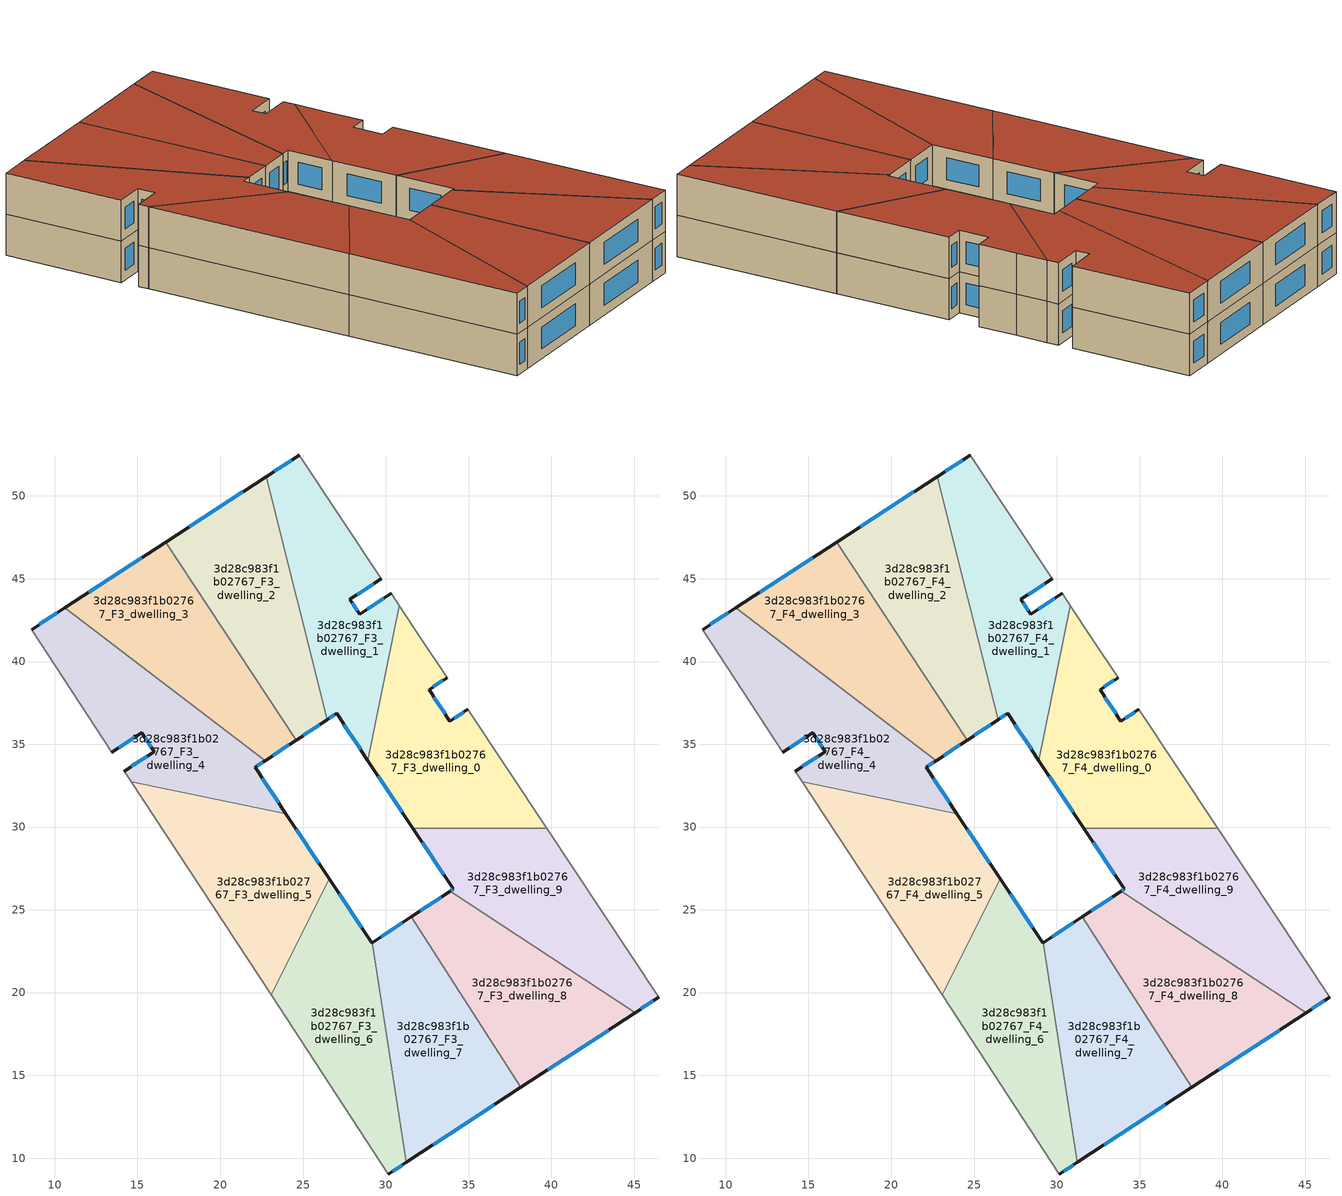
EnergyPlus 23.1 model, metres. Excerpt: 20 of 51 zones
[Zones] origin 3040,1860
3d28c983f1b02767_F3_dwelling_0
 floor to 3d28c983f1b02767_F2_dwelling_0 (EU_floor_Construction): 33.7,39.02 32.61,38.3 33.88,36.39 34.97,37.11 39.73,29.93 31.64,29.93 28.92,34.02 30.82,43.38 32.12,41.42 z9
 wall outside (EU_wall_Construction): 34.97,37.11 33.88,36.39 32.61,38.3 33.7,39.02 / 28.92,34.02 31.64,29.93 z9:12
 wall adiabatic (EU_wall_Construction): 39.73,29.93 34.97,37.11 / 33.7,39.02 32.12,41.42 30.82,43.38 z9:12
 wall to 3d28c983f1b02767_F3_dwelling_9 (EU_wall_Construction): 31.64,29.93 39.73,29.93 z9:12
 wall to 3d28c983f1b02767_F3_dwelling_1 (EU_wall_Construction): 30.82,43.38 28.92,34.02 z9:12
 window (EU_Window_Construction): 32.87,38.47 33.45,38.85 / 33.58,36.84 32.91,37.86 / 34.71,36.94 34.13,36.56 / 29.56,33.06 31,30.89 z9.7:11.3
3d28c983f1b02767_F3_dwelling_1
 floor to 3d28c983f1b02767_F2_dwelling_1 (EU_floor_Construction): 24.78,52.47 29.73,45 27.83,43.75 28.42,42.86 30.33,44.11 30.82,43.38 28.92,34.02 27.03,36.86 26.45,36.48 22.78,51.17 z9
 wall outside (EU_wall_Construction): 30.33,44.11 28.42,42.86 27.83,43.75 29.73,45 / 26.45,36.48 27.03,36.86 28.92,34.02 / 24.78,52.47 22.78,51.17 z9:12
 wall adiabatic (EU_wall_Construction): 30.82,43.38 30.33,44.11 / 29.73,45 24.78,52.47 z9:12
 wall to 3d28c983f1b02767_F3_dwelling_2 (EU_wall_Construction): 22.78,51.17 26.45,36.48 z9:12
 window (EU_Window_Construction): 29.88,43.81 28.87,43.15 / 27.47,36.19 28.47,34.69 / 26.59,36.57 26.89,36.77 / 24.31,52.17 23.25,51.48 / 28.28,44.04 29.29,44.71 / 28.28,43.06 27.97,43.54 z9.7:11.3
3d28c983f1b02767_F3_dwelling_2
 floor to 3d28c983f1b02767_F2_dwelling_2 (EU_floor_Construction): 22.78,51.17 26.45,36.48 24.59,35.25 16.7,47.21 z9
 wall outside (EU_wall_Construction): 24.59,35.25 26.45,36.48 / 22.78,51.17 16.7,47.21 z9:12
 wall to 3d28c983f1b02767_F3_dwelling_3 (EU_wall_Construction): 16.7,47.21 24.59,35.25 z9:12
 window (EU_Window_Construction): 25.03,35.54 26.01,36.19 / 21.35,50.24 18.13,48.14 z9.7:11.3
3d28c983f1b02767_F3_dwelling_3
 floor to 3d28c983f1b02767_F2_dwelling_3 (EU_floor_Construction): 16.7,47.21 24.59,35.25 22.73,34.02 10.62,43.25 z9
 wall outside (EU_wall_Construction): 22.73,34.02 24.59,35.25 / 16.7,47.21 10.62,43.25 z9:12
 wall to 3d28c983f1b02767_F3_dwelling_4 (EU_wall_Construction): 10.62,43.25 22.73,34.02 z9:12
 window (EU_Window_Construction): 23.17,34.31 24.15,34.96 / 15.27,46.28 12.05,44.18 z9.7:11.3
3d28c983f1b02767_F3_dwelling_4
 floor to 3d28c983f1b02767_F2_dwelling_4 (EU_floor_Construction): 22.73,34.02 22.1,33.6 23.97,30.8 14.62,32.75 14.21,33.39 16.01,34.55 15.27,35.71 13.46,34.53 8.6,41.93 10.62,43.25 z9
 wall outside (EU_wall_Construction): 13.46,34.53 15.27,35.71 16.01,34.55 14.21,33.39 / 10.62,43.25 8.6,41.93 / 23.97,30.8 22.1,33.6 22.73,34.02 z9:12
 wall adiabatic (EU_wall_Construction): 8.6,41.93 13.46,34.53 / 14.21,33.39 14.62,32.75 z9:12
 wall to 3d28c983f1b02767_F3_dwelling_5 (EU_wall_Construction): 14.62,32.75 23.97,30.8 z9:12
 window (EU_Window_Construction): 15.44,35.44 15.84,34.82 / 13.88,34.8 14.84,35.43 / 10.15,42.94 9.07,42.24 / 22.25,33.7 22.58,33.92 / 23.53,31.46 22.54,32.94 / 15.59,34.28 14.63,33.66 z9.7:11.3
3d28c983f1b02767_F3_dwelling_5
 floor to 3d28c983f1b02767_F2_dwelling_5 (EU_floor_Construction): 23.97,30.8 26.57,26.89 23.07,19.86 14.62,32.75 z9
 wall outside (EU_wall_Construction): 26.57,26.89 23.97,30.8 z9:12
 wall to 3d28c983f1b02767_F3_dwelling_6 (EU_wall_Construction): 23.07,19.86 26.57,26.89 z9:12
 wall adiabatic (EU_wall_Construction): 14.62,32.75 23.07,19.86 z9:12
 window (EU_Window_Construction): 25.96,27.81 24.58,29.88 z9.7:11.3
3d28c983f1b02767_F3_dwelling_6
 floor to 3d28c983f1b02767_F2_dwelling_6 (EU_floor_Construction): 29.17,23.02 31.24,9.75 30.16,9.04 23.07,19.86 26.57,26.89 29.16,23.01 z9
 wall outside (EU_wall_Construction): 29.17,23.02 29.16,23.01 26.57,26.89 / 30.16,9.04 31.24,9.75 z9:12
 wall to 3d28c983f1b02767_F3_dwelling_7 (EU_wall_Construction): 31.24,9.75 29.17,23.02 z9:12
 wall adiabatic (EU_wall_Construction): 23.07,19.86 30.16,9.04 z9:12
 window (EU_Window_Construction): 28.55,23.92 27.18,25.98 / 30.41,9.21 30.99,9.58 z9.7:11.3
3d28c983f1b02767_F3_dwelling_7
 floor to 3d28c983f1b02767_F2_dwelling_7 (EU_floor_Construction): 31.53,24.58 38.16,14.27 31.24,9.75 29.17,23.02 z9
 wall outside (EU_wall_Construction): 31.53,24.58 29.17,23.02 / 31.24,9.75 38.16,14.27 z9:12
 wall to 3d28c983f1b02767_F3_dwelling_8 (EU_wall_Construction): 38.16,14.27 31.53,24.58 z9:12
 window (EU_Window_Construction): 30.98,24.21 29.73,23.39 / 32.87,10.81 36.54,13.21 z9.7:11.3
3d28c983f1b02767_F3_dwelling_8
 floor to 3d28c983f1b02767_F2_dwelling_8 (EU_floor_Construction): 45.08,18.8 38.16,14.27 31.53,24.58 33.89,26.13 z9
 wall outside (EU_wall_Construction): 33.89,26.13 31.53,24.58 / 38.16,14.27 45.08,18.8 z9:12
 wall to 3d28c983f1b02767_F3_dwelling_9 (EU_wall_Construction): 45.08,18.8 33.89,26.13 z9:12
 window (EU_Window_Construction): 33.34,25.77 32.09,24.94 / 39.79,15.34 43.46,17.73 z9.7:11.3
3d28c983f1b02767_F3_dwelling_9
 floor to 3d28c983f1b02767_F2_dwelling_9 (EU_floor_Construction): 39.73,29.93 46.5,19.73 45.08,18.8 33.89,26.13 34.08,26.26 31.64,29.93 z9
 wall outside (EU_wall_Construction): 31.64,29.93 34.08,26.26 33.89,26.13 / 45.08,18.8 46.5,19.73 z9:12
 wall adiabatic (EU_wall_Construction): 46.5,19.73 39.73,29.93 z9:12
 window (EU_Window_Construction): 34.04,26.23 33.93,26.16 / 32.21,29.07 33.51,27.12 / 45.42,19.02 46.17,19.51 z9.7:11.3
3d28c983f1b02767_F4_dwelling_0
 floor to 3d28c983f1b02767_F3_dwelling_0 (EU_floor_Construction): 33.7,39.02 32.61,38.3 33.88,36.39 34.97,37.11 39.73,29.93 31.64,29.93 28.92,34.02 30.82,43.38 32.12,41.42 z12
 wall outside (EU_wall_Construction): 34.97,37.11 33.88,36.39 32.61,38.3 33.7,39.02 / 28.92,34.02 31.64,29.93 z12:15
 wall adiabatic (EU_wall_Construction): 39.73,29.93 34.97,37.11 / 33.7,39.02 32.12,41.42 30.82,43.38 z12:15
 wall to 3d28c983f1b02767_F4_dwelling_9 (EU_wall_Construction): 31.64,29.93 39.73,29.93 z12:15
 wall to 3d28c983f1b02767_F4_dwelling_1 (EU_wall_Construction): 30.82,43.38 28.92,34.02 z12:15
 window (EU_Window_Construction): 32.87,38.47 33.45,38.85 / 33.58,36.84 32.91,37.86 / 34.71,36.94 34.13,36.56 / 29.56,33.06 31,30.89 z12.7:14.3
 roof outside (EU_roof_Construction): 39.73,29.93 34.97,37.11 33.88,36.39 32.61,38.3 33.7,39.02 32.12,41.42 30.82,43.38 28.92,34.02 31.64,29.93 z15
3d28c983f1b02767_F4_dwelling_1
 floor to 3d28c983f1b02767_F3_dwelling_1 (EU_floor_Construction): 24.78,52.47 29.73,45 27.83,43.75 28.42,42.86 30.33,44.11 30.82,43.38 28.92,34.02 27.03,36.86 26.45,36.48 22.78,51.17 z12
 wall outside (EU_wall_Construction): 30.33,44.11 28.42,42.86 27.83,43.75 29.73,45 / 26.45,36.48 27.03,36.86 28.92,34.02 / 24.78,52.47 22.78,51.17 z12:15
 wall adiabatic (EU_wall_Construction): 30.82,43.38 30.33,44.11 / 29.73,45 24.78,52.47 z12:15
 wall to 3d28c983f1b02767_F4_dwelling_2 (EU_wall_Construction): 22.78,51.17 26.45,36.48 z12:15
 window (EU_Window_Construction): 29.88,43.81 28.87,43.15 / 27.47,36.19 28.47,34.69 / 26.59,36.57 26.89,36.77 / 24.31,52.17 23.25,51.48 / 28.28,44.04 29.29,44.71 / 28.28,43.06 27.97,43.54 z12.7:14.3
 roof outside (EU_roof_Construction): 28.92,34.02 30.82,43.38 30.33,44.11 28.42,42.86 27.83,43.75 29.73,45 24.78,52.47 22.78,51.17 26.45,36.48 27.03,36.86 z15
3d28c983f1b02767_F4_dwelling_2
 floor to 3d28c983f1b02767_F3_dwelling_2 (EU_floor_Construction): 22.78,51.17 26.45,36.48 24.59,35.25 16.7,47.21 z12
 wall outside (EU_wall_Construction): 24.59,35.25 26.45,36.48 / 22.78,51.17 16.7,47.21 z12:15
 wall to 3d28c983f1b02767_F4_dwelling_3 (EU_wall_Construction): 16.7,47.21 24.59,35.25 z12:15
 window (EU_Window_Construction): 25.03,35.54 26.01,36.19 / 21.35,50.24 18.13,48.14 z12.7:14.3
 roof outside (EU_roof_Construction): 26.45,36.48 22.78,51.17 16.7,47.21 24.59,35.25 z15
3d28c983f1b02767_F4_dwelling_3
 floor to 3d28c983f1b02767_F3_dwelling_3 (EU_floor_Construction): 16.7,47.21 24.59,35.25 22.73,34.02 10.62,43.25 z12
 wall outside (EU_wall_Construction): 22.73,34.02 24.59,35.25 / 16.7,47.21 10.62,43.25 z12:15
 wall to 3d28c983f1b02767_F4_dwelling_4 (EU_wall_Construction): 10.62,43.25 22.73,34.02 z12:15
 window (EU_Window_Construction): 23.17,34.31 24.15,34.96 / 15.27,46.28 12.05,44.18 z12.7:14.3
 roof outside (EU_roof_Construction): 24.59,35.25 16.7,47.21 10.62,43.25 22.73,34.02 z15
3d28c983f1b02767_F4_dwelling_4
 floor to 3d28c983f1b02767_F3_dwelling_4 (EU_floor_Construction): 22.73,34.02 22.1,33.6 23.97,30.8 14.62,32.75 14.21,33.39 16.01,34.55 15.27,35.71 13.46,34.53 8.6,41.93 10.62,43.25 z12
 wall outside (EU_wall_Construction): 13.46,34.53 15.27,35.71 16.01,34.55 14.21,33.39 / 10.62,43.25 8.6,41.93 / 23.97,30.8 22.1,33.6 22.73,34.02 z12:15
 wall adiabatic (EU_wall_Construction): 8.6,41.93 13.46,34.53 / 14.21,33.39 14.62,32.75 z12:15
 wall to 3d28c983f1b02767_F4_dwelling_5 (EU_wall_Construction): 14.62,32.75 23.97,30.8 z12:15
 window (EU_Window_Construction): 15.44,35.44 15.84,34.82 / 13.88,34.8 14.84,35.43 / 10.15,42.94 9.07,42.24 / 22.25,33.7 22.58,33.92 / 23.53,31.46 22.54,32.94 / 15.59,34.28 14.63,33.66 z12.7:14.3
 roof outside (EU_roof_Construction): 23.97,30.8 22.1,33.6 22.73,34.02 10.62,43.25 8.6,41.93 13.46,34.53 15.27,35.71 16.01,34.55 14.21,33.39 14.62,32.75 z15
3d28c983f1b02767_F4_dwelling_5
 floor to 3d28c983f1b02767_F3_dwelling_5 (EU_floor_Construction): 23.97,30.8 26.57,26.89 23.07,19.86 14.62,32.75 z12
 wall outside (EU_wall_Construction): 26.57,26.89 23.97,30.8 z12:15
 wall to 3d28c983f1b02767_F4_dwelling_6 (EU_wall_Construction): 23.07,19.86 26.57,26.89 z12:15
 wall adiabatic (EU_wall_Construction): 14.62,32.75 23.07,19.86 z12:15
 window (EU_Window_Construction): 25.96,27.81 24.58,29.88 z12.7:14.3
 roof outside (EU_roof_Construction): 23.07,19.86 26.57,26.89 23.97,30.8 14.62,32.75 z15
3d28c983f1b02767_F4_dwelling_6
 floor to 3d28c983f1b02767_F3_dwelling_6 (EU_floor_Construction): 29.17,23.02 31.24,9.75 30.16,9.04 23.07,19.86 26.57,26.89 29.16,23.01 z12
 wall outside (EU_wall_Construction): 29.17,23.02 29.16,23.01 26.57,26.89 / 30.16,9.04 31.24,9.75 z12:15
 wall to 3d28c983f1b02767_F4_dwelling_7 (EU_wall_Construction): 31.24,9.75 29.17,23.02 z12:15
 wall adiabatic (EU_wall_Construction): 23.07,19.86 30.16,9.04 z12:15
 window (EU_Window_Construction): 28.55,23.92 27.18,25.98 / 30.41,9.21 30.99,9.58 z12.7:14.3
 roof outside (EU_roof_Construction): 31.24,9.75 29.17,23.02 29.16,23.01 26.57,26.89 23.07,19.86 30.16,9.04 z15
3d28c983f1b02767_F4_dwelling_7
 floor to 3d28c983f1b02767_F3_dwelling_7 (EU_floor_Construction): 31.53,24.58 38.16,14.27 31.24,9.75 29.17,23.02 z12
 wall outside (EU_wall_Construction): 31.53,24.58 29.17,23.02 / 31.24,9.75 38.16,14.27 z12:15
 wall to 3d28c983f1b02767_F4_dwelling_8 (EU_wall_Construction): 38.16,14.27 31.53,24.58 z12:15
 window (EU_Window_Construction): 30.98,24.21 29.73,23.39 / 32.87,10.81 36.54,13.21 z12.7:14.3
 roof outside (EU_roof_Construction): 38.16,14.27 31.53,24.58 29.17,23.02 31.24,9.75 z15
3d28c983f1b02767_F4_dwelling_8
 floor to 3d28c983f1b02767_F3_dwelling_8 (EU_floor_Construction): 45.08,18.8 38.16,14.27 31.53,24.58 33.89,26.13 z12
 wall outside (EU_wall_Construction): 33.89,26.13 31.53,24.58 / 38.16,14.27 45.08,18.8 z12:15
 wall to 3d28c983f1b02767_F4_dwelling_9 (EU_wall_Construction): 45.08,18.8 33.89,26.13 z12:15
 window (EU_Window_Construction): 33.34,25.77 32.09,24.94 / 39.79,15.34 43.46,17.73 z12.7:14.3
 roof outside (EU_roof_Construction): 45.08,18.8 33.89,26.13 31.53,24.58 38.16,14.27 z15
3d28c983f1b02767_F4_dwelling_9
 floor to 3d28c983f1b02767_F3_dwelling_9 (EU_floor_Construction): 39.73,29.93 46.5,19.73 45.08,18.8 33.89,26.13 34.08,26.26 31.64,29.93 z12
 wall outside (EU_wall_Construction): 31.64,29.93 34.08,26.26 33.89,26.13 / 45.08,18.8 46.5,19.73 z12:15
 wall adiabatic (EU_wall_Construction): 46.5,19.73 39.73,29.93 z12:15
 window (EU_Window_Construction): 34.04,26.23 33.93,26.16 / 32.21,29.07 33.51,27.12 / 45.42,19.02 46.17,19.51 z12.7:14.3
 roof outside (EU_roof_Construction): 46.5,19.73 39.73,29.93 31.64,29.93 34.08,26.26 33.89,26.13 45.08,18.8 z15
[Building]
EU S2 Campaign: North Axis=0; Terrain=City; Solar Distribution=FullExterior
[Site:Location]
Budapest.Ferenc.Liszt.Intl.AP: Latitude=47.437; Longitude=19.256; Time Zone=1; Elevation=185
[SizingPeriod:WeatherFileDays]
AnnualSizingPeriod: Begin Month=1; Begin Day of Month=1; End Month=12; End Day of Month=31; Day of Week for Start Day=Monday; Use Weather File Daylight Saving Period=No; Use Weather File Rain and Snow Indicators=No
[MATERIAL]
EU_InternalMass_Material: Roughness=MediumRough; Thickness=0.1; Conductivity=1; Density=1800; Specific Heat=900; Thermal Absorptance=0.9; Solar Absorptance=0.7; Visible Absorptance=0.7
[MATERIAL:NOMASS] Roughness=MediumRough; Thermal Absorptance=0.9; Solar Absorptance=0.7; Visible Absorptance=0.7
Name | Thermal Resistance
EU_wall_NoMass | 0.832559
EU_roof_NoMass | 1.39638
EU_floor_NoMass | 0.872794
[WINDOWMATERIAL:SIMPLEGLAZINGSYSTEM]
EU_Window_SimpleGlazing: UFactor=2.79869; Solar Heat Gain Coefficient=0.75; Visible Transmittance=0.75
[CONSTRUCTION]
EU_wall_Construction: EU_wall_NoMass
EU_roof_Construction: EU_roof_NoMass
EU_floor_Construction: EU_floor_NoMass
EU_Window_Construction: EU_Window_SimpleGlazing
EU_InternalMass_Construction: EU_InternalMass_Material
[ZONE] Type=1; Multiplier=1; Ceiling Height=autocalculate; Floor Area=autocalculate; Part of Total Floor Area=Yes
Name | Volume
3d28c983f1b02767_F3_dwelling_0; 3d28c983f1b02767_F4_dwelling_0 | 203.925
3d28c983f1b02767_F3_dwelling_1; 3d28c983f1b02767_F4_dwelling_1 | 203.926
3d28c983f1b02767_F3_dwelling_2; 3d28c983f1b02767_F4_dwelling_2 | 203.904
3d28c983f1b02767_F3_dwelling_3; 3d28c983f1b02767_F4_dwelling_3 | 203.958
3d28c983f1b02767_F3_dwelling_4; 3d28c983f1b02767_F4_dwelling_4 | 203.912
3d28c983f1b02767_F3_dwelling_5; 3d28c983f1b02767_F4_dwelling_5; 3d28c983f1b02767_F3_dwelling_9; 3d28c983f1b02767_F4_dwelling_9 | 203.932
3d28c983f1b02767_F3_dwelling_6; 3d28c983f1b02767_F4_dwelling_6 | 203.902
3d28c983f1b02767_F3_dwelling_7; 3d28c983f1b02767_F4_dwelling_7 | 203.951
3d28c983f1b02767_F3_dwelling_8; 3d28c983f1b02767_F4_dwelling_8 | 203.915
[INTERNALMASS] Construction=EU_InternalMass_Construction
Name | Zone or ZoneList | Surface Area
3d28c983f1b02767_F3_dwelling_0_EU_InternalMass | 3d28c983f1b02767_F3_dwelling_0 | 67.9752
3d28c983f1b02767_F3_dwelling_1_EU_InternalMass | 3d28c983f1b02767_F3_dwelling_1 | 67.9754
3d28c983f1b02767_F3_dwelling_2_EU_InternalMass | 3d28c983f1b02767_F3_dwelling_2 | 67.9678
3d28c983f1b02767_F3_dwelling_3_EU_InternalMass | 3d28c983f1b02767_F3_dwelling_3 | 67.9858
3d28c983f1b02767_F3_dwelling_4_EU_InternalMass | 3d28c983f1b02767_F3_dwelling_4 | 67.9712
3d28c983f1b02767_F3_dwelling_5_EU_InternalMass | 3d28c983f1b02767_F3_dwelling_5 | 67.9771
3d28c983f1b02767_F3_dwelling_6_EU_InternalMass | 3d28c983f1b02767_F3_dwelling_6 | 67.9673
3d28c983f1b02767_F3_dwelling_7_EU_InternalMass | 3d28c983f1b02767_F3_dwelling_7 | 67.9837
3d28c983f1b02767_F3_dwelling_8_EU_InternalMass | 3d28c983f1b02767_F3_dwelling_8 | 67.9717
3d28c983f1b02767_F3_dwelling_9_EU_InternalMass | 3d28c983f1b02767_F3_dwelling_9 | 67.9774
3d28c983f1b02767_F4_dwelling_0_EU_InternalMass | 3d28c983f1b02767_F4_dwelling_0 | 67.9752
3d28c983f1b02767_F4_dwelling_1_EU_InternalMass | 3d28c983f1b02767_F4_dwelling_1 | 67.9754
3d28c983f1b02767_F4_dwelling_2_EU_InternalMass | 3d28c983f1b02767_F4_dwelling_2 | 67.9678
3d28c983f1b02767_F4_dwelling_3_EU_InternalMass | 3d28c983f1b02767_F4_dwelling_3 | 67.9858
3d28c983f1b02767_F4_dwelling_4_EU_InternalMass | 3d28c983f1b02767_F4_dwelling_4 | 67.9712
3d28c983f1b02767_F4_dwelling_5_EU_InternalMass | 3d28c983f1b02767_F4_dwelling_5 | 67.9771
3d28c983f1b02767_F4_dwelling_6_EU_InternalMass | 3d28c983f1b02767_F4_dwelling_6 | 67.9673
3d28c983f1b02767_F4_dwelling_7_EU_InternalMass | 3d28c983f1b02767_F4_dwelling_7 | 67.9837
3d28c983f1b02767_F4_dwelling_8_EU_InternalMass | 3d28c983f1b02767_F4_dwelling_8 | 67.9717
3d28c983f1b02767_F4_dwelling_9_EU_InternalMass | 3d28c983f1b02767_F4_dwelling_9 | 67.9774
[OTHEREQUIPMENT] Fuel Type=Electricity; Design Level Calculation Method=Watts/Area; Power per Zone Floor Area=1; Fraction Latent=0; Fraction Radiant=0; Fraction Lost=0; Carbon Dioxide Generation Rate=0; EndUse Subcategory=EU_Step8_InternalGains
Name | Zone or ZoneList or Space or SpaceList | Schedule
EU_Step8_InternalGain_3d28c983f1b02767_F3_dwelling_0_f000 | 3d28c983f1b02767_F3_dwelling_0 | EU_Step8_GainSchedule_3d28c983f1b02767_F3_dwelling_0_f000
EU_Step8_InternalGain_3d28c983f1b02767_F3_dwelling_1_f000 | 3d28c983f1b02767_F3_dwelling_1 | EU_Step8_GainSchedule_3d28c983f1b02767_F3_dwelling_1_f000
EU_Step8_InternalGain_3d28c983f1b02767_F3_dwelling_2_f000 | 3d28c983f1b02767_F3_dwelling_2 | EU_Step8_GainSchedule_3d28c983f1b02767_F3_dwelling_2_f000
EU_Step8_InternalGain_3d28c983f1b02767_F3_dwelling_3_f000 | 3d28c983f1b02767_F3_dwelling_3 | EU_Step8_GainSchedule_3d28c983f1b02767_F3_dwelling_3_f000
EU_Step8_InternalGain_3d28c983f1b02767_F3_dwelling_4_f000 | 3d28c983f1b02767_F3_dwelling_4 | EU_Step8_GainSchedule_3d28c983f1b02767_F3_dwelling_4_f000
EU_Step8_InternalGain_3d28c983f1b02767_F3_dwelling_5_f000 | 3d28c983f1b02767_F3_dwelling_5 | EU_Step8_GainSchedule_3d28c983f1b02767_F3_dwelling_5_f000
EU_Step8_InternalGain_3d28c983f1b02767_F3_dwelling_6_f000 | 3d28c983f1b02767_F3_dwelling_6 | EU_Step8_GainSchedule_3d28c983f1b02767_F3_dwelling_6_f000
EU_Step8_InternalGain_3d28c983f1b02767_F3_dwelling_7_f000 | 3d28c983f1b02767_F3_dwelling_7 | EU_Step8_GainSchedule_3d28c983f1b02767_F3_dwelling_7_f000
EU_Step8_InternalGain_3d28c983f1b02767_F3_dwelling_8_f000 | 3d28c983f1b02767_F3_dwelling_8 | EU_Step8_GainSchedule_3d28c983f1b02767_F3_dwelling_8_f000
EU_Step8_InternalGain_3d28c983f1b02767_F3_dwelling_9_f000 | 3d28c983f1b02767_F3_dwelling_9 | EU_Step8_GainSchedule_3d28c983f1b02767_F3_dwelling_9_f000
EU_Step8_InternalGain_3d28c983f1b02767_F4_dwelling_0_f000 | 3d28c983f1b02767_F4_dwelling_0 | EU_Step8_GainSchedule_3d28c983f1b02767_F4_dwelling_0_f000
EU_Step8_InternalGain_3d28c983f1b02767_F4_dwelling_1_f000 | 3d28c983f1b02767_F4_dwelling_1 | EU_Step8_GainSchedule_3d28c983f1b02767_F4_dwelling_1_f000
EU_Step8_InternalGain_3d28c983f1b02767_F4_dwelling_2_f000 | 3d28c983f1b02767_F4_dwelling_2 | EU_Step8_GainSchedule_3d28c983f1b02767_F4_dwelling_2_f000
EU_Step8_InternalGain_3d28c983f1b02767_F4_dwelling_3_f000 | 3d28c983f1b02767_F4_dwelling_3 | EU_Step8_GainSchedule_3d28c983f1b02767_F4_dwelling_3_f000
EU_Step8_InternalGain_3d28c983f1b02767_F4_dwelling_4_f000 | 3d28c983f1b02767_F4_dwelling_4 | EU_Step8_GainSchedule_3d28c983f1b02767_F4_dwelling_4_f000
EU_Step8_InternalGain_3d28c983f1b02767_F4_dwelling_5_f000 | 3d28c983f1b02767_F4_dwelling_5 | EU_Step8_GainSchedule_3d28c983f1b02767_F4_dwelling_5_f000
EU_Step8_InternalGain_3d28c983f1b02767_F4_dwelling_6_f000 | 3d28c983f1b02767_F4_dwelling_6 | EU_Step8_GainSchedule_3d28c983f1b02767_F4_dwelling_6_f000
EU_Step8_InternalGain_3d28c983f1b02767_F4_dwelling_7_f000 | 3d28c983f1b02767_F4_dwelling_7 | EU_Step8_GainSchedule_3d28c983f1b02767_F4_dwelling_7_f000
EU_Step8_InternalGain_3d28c983f1b02767_F4_dwelling_8_f000 | 3d28c983f1b02767_F4_dwelling_8 | EU_Step8_GainSchedule_3d28c983f1b02767_F4_dwelling_8_f000
EU_Step8_InternalGain_3d28c983f1b02767_F4_dwelling_9_f000 | 3d28c983f1b02767_F4_dwelling_9 | EU_Step8_GainSchedule_3d28c983f1b02767_F4_dwelling_9_f000
[ZONEVENTILATION:DESIGNFLOWRATE] Schedule=EU_AlwaysOn; Design Flow Rate Calculation Method=AirChanges/Hour; Air Changes per Hour=0.475469; Ventilation Type=Natural; Fan Pressure Rise=0; Fan Total Efficiency=1; Constant Term Coefficient=1; Temperature Term Coefficient=0; Velocity Term Coefficient=0; Velocity Squared Term Coefficient=0; Minimum Indoor Temperature=-100; Maximum Indoor Temperature=100; Delta Temperature=-100; Minimum Outdoor Temperature=-100; Maximum Outdoor Temperature=100; Maximum Wind Speed=40
Name | Zone or ZoneList or Space or SpaceList
EU_ConstantAir_3d28c983f1b02767_F3_dwelling_0 | 3d28c983f1b02767_F3_dwelling_0
EU_ConstantAir_3d28c983f1b02767_F3_dwelling_1 | 3d28c983f1b02767_F3_dwelling_1
EU_ConstantAir_3d28c983f1b02767_F3_dwelling_2 | 3d28c983f1b02767_F3_dwelling_2
EU_ConstantAir_3d28c983f1b02767_F3_dwelling_3 | 3d28c983f1b02767_F3_dwelling_3
EU_ConstantAir_3d28c983f1b02767_F3_dwelling_4 | 3d28c983f1b02767_F3_dwelling_4
EU_ConstantAir_3d28c983f1b02767_F3_dwelling_5 | 3d28c983f1b02767_F3_dwelling_5
EU_ConstantAir_3d28c983f1b02767_F3_dwelling_6 | 3d28c983f1b02767_F3_dwelling_6
EU_ConstantAir_3d28c983f1b02767_F3_dwelling_7 | 3d28c983f1b02767_F3_dwelling_7
EU_ConstantAir_3d28c983f1b02767_F3_dwelling_8 | 3d28c983f1b02767_F3_dwelling_8
EU_ConstantAir_3d28c983f1b02767_F3_dwelling_9 | 3d28c983f1b02767_F3_dwelling_9
EU_ConstantAir_3d28c983f1b02767_F4_dwelling_0 | 3d28c983f1b02767_F4_dwelling_0
EU_ConstantAir_3d28c983f1b02767_F4_dwelling_1 | 3d28c983f1b02767_F4_dwelling_1
EU_ConstantAir_3d28c983f1b02767_F4_dwelling_2 | 3d28c983f1b02767_F4_dwelling_2
EU_ConstantAir_3d28c983f1b02767_F4_dwelling_3 | 3d28c983f1b02767_F4_dwelling_3
EU_ConstantAir_3d28c983f1b02767_F4_dwelling_4 | 3d28c983f1b02767_F4_dwelling_4
EU_ConstantAir_3d28c983f1b02767_F4_dwelling_5 | 3d28c983f1b02767_F4_dwelling_5
EU_ConstantAir_3d28c983f1b02767_F4_dwelling_6 | 3d28c983f1b02767_F4_dwelling_6
EU_ConstantAir_3d28c983f1b02767_F4_dwelling_7 | 3d28c983f1b02767_F4_dwelling_7
EU_ConstantAir_3d28c983f1b02767_F4_dwelling_8 | 3d28c983f1b02767_F4_dwelling_8
EU_ConstantAir_3d28c983f1b02767_F4_dwelling_9 | 3d28c983f1b02767_F4_dwelling_9
[HVACTEMPLATE:THERMOSTAT] Constant Heating Setpoint=20; Constant Cooling Setpoint=50
EU_HeatOnly_3d28c983f1b02767_F0_dwelling_0; EU_HeatOnly_3d28c983f1b02767_F0_dwelling_1; EU_HeatOnly_3d28c983f1b02767_F0_dwelling_2; EU_HeatOnly_3d28c983f1b02767_F0_dwelling_3; EU_HeatOnly_3d28c983f1b02767_F0_dwelling_4; EU_HeatOnly_3d28c983f1b02767_F0_dwelling_5; EU_HeatOnly_3d28c983f1b02767_F0_dwelling_6; EU_HeatOnly_3d28c983f1b02767_F0_dwelling_7; EU_HeatOnly_3d28c983f1b02767_F0_dwelling_8; EU_HeatOnly_3d28c983f1b02767_F0_dwelling_9; EU_HeatOnly_3d28c983f1b02767_F0_dwelling_10; EU_HeatOnly_3d28c983f1b02767_F1_dwelling_0; EU_HeatOnly_3d28c983f1b02767_F1_dwelling_1; EU_HeatOnly_3d28c983f1b02767_F1_dwelling_2; EU_HeatOnly_3d28c983f1b02767_F1_dwelling_3; EU_HeatOnly_3d28c983f1b02767_F1_dwelling_4; EU_HeatOnly_3d28c983f1b02767_F1_dwelling_5; EU_HeatOnly_3d28c983f1b02767_F1_dwelling_6; EU_HeatOnly_3d28c983f1b02767_F1_dwelling_7; EU_HeatOnly_3d28c983f1b02767_F1_dwelling_8; EU_HeatOnly_3d28c983f1b02767_F1_dwelling_9; EU_HeatOnly_3d28c983f1b02767_F2_dwelling_0; EU_HeatOnly_3d28c983f1b02767_F2_dwelling_1; EU_HeatOnly_3d28c983f1b02767_F2_dwelling_2; EU_HeatOnly_3d28c983f1b02767_F2_dwelling_3; EU_HeatOnly_3d28c983f1b02767_F2_dwelling_4; EU_HeatOnly_3d28c983f1b02767_F2_dwelling_5; EU_HeatOnly_3d28c983f1b02767_F2_dwelling_6; EU_HeatOnly_3d28c983f1b02767_F2_dwelling_7; EU_HeatOnly_3d28c983f1b02767_F2_dwelling_8; EU_HeatOnly_3d28c983f1b02767_F2_dwelling_9; EU_HeatOnly_3d28c983f1b02767_F3_dwelling_0; EU_HeatOnly_3d28c983f1b02767_F3_dwelling_1; EU_HeatOnly_3d28c983f1b02767_F3_dwelling_2; EU_HeatOnly_3d28c983f1b02767_F3_dwelling_3; EU_HeatOnly_3d28c983f1b02767_F3_dwelling_4; EU_HeatOnly_3d28c983f1b02767_F3_dwelling_5; EU_HeatOnly_3d28c983f1b02767_F3_dwelling_6; EU_HeatOnly_3d28c983f1b02767_F3_dwelling_7; EU_HeatOnly_3d28c983f1b02767_F3_dwelling_8; EU_HeatOnly_3d28c983f1b02767_F3_dwelling_9; EU_HeatOnly_3d28c983f1b02767_F4_dwelling_0; EU_HeatOnly_3d28c983f1b02767_F4_dwelling_1; EU_HeatOnly_3d28c983f1b02767_F4_dwelling_2; EU_HeatOnly_3d28c983f1b02767_F4_dwelling_3; EU_HeatOnly_3d28c983f1b02767_F4_dwelling_4; EU_HeatOnly_3d28c983f1b02767_F4_dwelling_5; EU_HeatOnly_3d28c983f1b02767_F4_dwelling_6; EU_HeatOnly_3d28c983f1b02767_F4_dwelling_7; EU_HeatOnly_3d28c983f1b02767_F4_dwelling_8; EU_HeatOnly_3d28c983f1b02767_F4_dwelling_9
[HVACTEMPLATE:ZONE:IDEALLOADSAIRSYSTEM] System Availability Schedule=EU_AlwaysOn; Maximum Heating Supply Air Temperature=50; Minimum Cooling Supply Air Temperature=13; Maximum Heating Supply Air Humidity Ratio=0.0156; Minimum Cooling Supply Air Humidity Ratio=0.0077; Heating Limit=NoLimit; Cooling Limit=NoLimit; Heating Availability Schedule=EU_AlwaysOn; Cooling Availability Schedule=EU_CoolingOff; Dehumidification Control Type=ConstantSensibleHeatRatio; Cooling Sensible Heat Ratio=0.7; Dehumidification Setpoint=60; Humidification Control Type=None; Humidification Setpoint=30; Outdoor Air Method=None; Outdoor Air Flow Rate per Person=0.00944; Outdoor Air Flow Rate per Zone Floor Area=0; Outdoor Air Flow Rate per Zone=0; Demand Controlled Ventilation Type=None; Outdoor Air Economizer Type=NoEconomizer; Heat Recovery Type=None; Sensible Heat Recovery Effectiveness=0.7; Latent Heat Recovery Effectiveness=0.65
Name | Template Thermostat
3d28c983f1b02767_F3_dwelling_0 | EU_HeatOnly_3d28c983f1b02767_F3_dwelling_0
3d28c983f1b02767_F3_dwelling_1 | EU_HeatOnly_3d28c983f1b02767_F3_dwelling_1
3d28c983f1b02767_F3_dwelling_2 | EU_HeatOnly_3d28c983f1b02767_F3_dwelling_2
3d28c983f1b02767_F3_dwelling_3 | EU_HeatOnly_3d28c983f1b02767_F3_dwelling_3
3d28c983f1b02767_F3_dwelling_4 | EU_HeatOnly_3d28c983f1b02767_F3_dwelling_4
3d28c983f1b02767_F3_dwelling_5 | EU_HeatOnly_3d28c983f1b02767_F3_dwelling_5
3d28c983f1b02767_F3_dwelling_6 | EU_HeatOnly_3d28c983f1b02767_F3_dwelling_6
3d28c983f1b02767_F3_dwelling_7 | EU_HeatOnly_3d28c983f1b02767_F3_dwelling_7
3d28c983f1b02767_F3_dwelling_8 | EU_HeatOnly_3d28c983f1b02767_F3_dwelling_8
3d28c983f1b02767_F3_dwelling_9 | EU_HeatOnly_3d28c983f1b02767_F3_dwelling_9
3d28c983f1b02767_F4_dwelling_0 | EU_HeatOnly_3d28c983f1b02767_F4_dwelling_0
3d28c983f1b02767_F4_dwelling_1 | EU_HeatOnly_3d28c983f1b02767_F4_dwelling_1
3d28c983f1b02767_F4_dwelling_2 | EU_HeatOnly_3d28c983f1b02767_F4_dwelling_2
3d28c983f1b02767_F4_dwelling_3 | EU_HeatOnly_3d28c983f1b02767_F4_dwelling_3
3d28c983f1b02767_F4_dwelling_4 | EU_HeatOnly_3d28c983f1b02767_F4_dwelling_4
3d28c983f1b02767_F4_dwelling_5 | EU_HeatOnly_3d28c983f1b02767_F4_dwelling_5
3d28c983f1b02767_F4_dwelling_6 | EU_HeatOnly_3d28c983f1b02767_F4_dwelling_6
3d28c983f1b02767_F4_dwelling_7 | EU_HeatOnly_3d28c983f1b02767_F4_dwelling_7
3d28c983f1b02767_F4_dwelling_8 | EU_HeatOnly_3d28c983f1b02767_F4_dwelling_8
3d28c983f1b02767_F4_dwelling_9 | EU_HeatOnly_3d28c983f1b02767_F4_dwelling_9
[SIZING:ZONE] Zone Cooling Design Supply Air Temperature Input Method=SupplyAirTemperature; Zone Cooling Design Supply Air Temperature=13; Zone Heating Design Supply Air Temperature Input Method=SupplyAirTemperature; Zone Heating Design Supply Air Temperature=50; Zone Cooling Design Supply Air Humidity Ratio=0.008; Zone Heating Design Supply Air Humidity Ratio=0.008; Cooling Design Air Flow Method=DesignDay; Cooling Design Air Flow Rate=0; Cooling Minimum Air Flow per Zone Floor Area=0.000762; Cooling Minimum Air Flow=0; Cooling Minimum Air Flow Fraction=0.2; Heating Design Air Flow Method=DesignDay; Heating Design Air Flow Rate=0; Heating Maximum Air Flow per Zone Floor Area=0.002032; Heating Maximum Air Flow=0.141576; Heating Maximum Air Flow Fraction=0.3; Account for Dedicated Outdoor Air System=No; Dedicated Outdoor Air System Control Strategy=NeutralSupplyAir; Dedicated Outdoor Air Low Setpoint Temperature for Design=autosize; Dedicated Outdoor Air High Setpoint Temperature for Design=autosize; Zone Load Sizing Method=Sensible Load Only No Latent Load; Zone Latent Cooling Design Supply Air Humidity Ratio Input Method=HumidityRatioDifference; Zone Cooling Design Supply Air Humidity Ratio Difference=0.005; Zone Latent Heating Design Supply Air Humidity Ratio Input Method=HumidityRatioDifference; Zone Humidification Design Supply Air Humidity Ratio Difference=0.005
3d28c983f1b02767_F3_dwelling_0; 3d28c983f1b02767_F3_dwelling_1; 3d28c983f1b02767_F3_dwelling_2; 3d28c983f1b02767_F3_dwelling_3; 3d28c983f1b02767_F3_dwelling_4; 3d28c983f1b02767_F3_dwelling_5; 3d28c983f1b02767_F3_dwelling_6; 3d28c983f1b02767_F3_dwelling_7; 3d28c983f1b02767_F3_dwelling_8; 3d28c983f1b02767_F3_dwelling_9; 3d28c983f1b02767_F4_dwelling_0; 3d28c983f1b02767_F4_dwelling_1; 3d28c983f1b02767_F4_dwelling_2; 3d28c983f1b02767_F4_dwelling_3; 3d28c983f1b02767_F4_dwelling_4; 3d28c983f1b02767_F4_dwelling_5; 3d28c983f1b02767_F4_dwelling_6; 3d28c983f1b02767_F4_dwelling_7; 3d28c983f1b02767_F4_dwelling_8; 3d28c983f1b02767_F4_dwelling_9
[SCHEDULE:CONSTANT]
Name | Hourly Value
EU_AlwaysOn | 1
EU_CoolingOff | 0
[SCHEDULE:FILE] Column Number=1; Rows to Skip at Top=0; Number of Hours of Data=8760; Column Separator=Comma; Interpolate to Timestep=No; Minutes per Item=60; Adjust Schedule for Daylight Savings=Yes
Name | File
EU_Step8_GainSchedule_3d28c983f1b02767_F3_dwelling_0_f000 | ../../schedules/3d28c983f1b02767/3d28c983f1b02767_F3_dwelling_0_f000_gain.csv
EU_Step8_GainSchedule_3d28c983f1b02767_F3_dwelling_1_f000 | ../../schedules/3d28c983f1b02767/3d28c983f1b02767_F3_dwelling_1_f000_gain.csv
EU_Step8_GainSchedule_3d28c983f1b02767_F3_dwelling_2_f000 | ../../schedules/3d28c983f1b02767/3d28c983f1b02767_F3_dwelling_2_f000_gain.csv
EU_Step8_GainSchedule_3d28c983f1b02767_F3_dwelling_3_f000 | ../../schedules/3d28c983f1b02767/3d28c983f1b02767_F3_dwelling_3_f000_gain.csv
EU_Step8_GainSchedule_3d28c983f1b02767_F3_dwelling_4_f000 | ../../schedules/3d28c983f1b02767/3d28c983f1b02767_F3_dwelling_4_f000_gain.csv
EU_Step8_GainSchedule_3d28c983f1b02767_F3_dwelling_5_f000 | ../../schedules/3d28c983f1b02767/3d28c983f1b02767_F3_dwelling_5_f000_gain.csv
EU_Step8_GainSchedule_3d28c983f1b02767_F3_dwelling_6_f000 | ../../schedules/3d28c983f1b02767/3d28c983f1b02767_F3_dwelling_6_f000_gain.csv
EU_Step8_GainSchedule_3d28c983f1b02767_F3_dwelling_7_f000 | ../../schedules/3d28c983f1b02767/3d28c983f1b02767_F3_dwelling_7_f000_gain.csv
EU_Step8_GainSchedule_3d28c983f1b02767_F3_dwelling_8_f000 | ../../schedules/3d28c983f1b02767/3d28c983f1b02767_F3_dwelling_8_f000_gain.csv
EU_Step8_GainSchedule_3d28c983f1b02767_F3_dwelling_9_f000 | ../../schedules/3d28c983f1b02767/3d28c983f1b02767_F3_dwelling_9_f000_gain.csv
EU_Step8_GainSchedule_3d28c983f1b02767_F4_dwelling_0_f000 | ../../schedules/3d28c983f1b02767/3d28c983f1b02767_F4_dwelling_0_f000_gain.csv
EU_Step8_GainSchedule_3d28c983f1b02767_F4_dwelling_1_f000 | ../../schedules/3d28c983f1b02767/3d28c983f1b02767_F4_dwelling_1_f000_gain.csv
EU_Step8_GainSchedule_3d28c983f1b02767_F4_dwelling_2_f000 | ../../schedules/3d28c983f1b02767/3d28c983f1b02767_F4_dwelling_2_f000_gain.csv
EU_Step8_GainSchedule_3d28c983f1b02767_F4_dwelling_3_f000 | ../../schedules/3d28c983f1b02767/3d28c983f1b02767_F4_dwelling_3_f000_gain.csv
EU_Step8_GainSchedule_3d28c983f1b02767_F4_dwelling_4_f000 | ../../schedules/3d28c983f1b02767/3d28c983f1b02767_F4_dwelling_4_f000_gain.csv
EU_Step8_GainSchedule_3d28c983f1b02767_F4_dwelling_5_f000 | ../../schedules/3d28c983f1b02767/3d28c983f1b02767_F4_dwelling_5_f000_gain.csv
EU_Step8_GainSchedule_3d28c983f1b02767_F4_dwelling_6_f000 | ../../schedules/3d28c983f1b02767/3d28c983f1b02767_F4_dwelling_6_f000_gain.csv
EU_Step8_GainSchedule_3d28c983f1b02767_F4_dwelling_7_f000 | ../../schedules/3d28c983f1b02767/3d28c983f1b02767_F4_dwelling_7_f000_gain.csv
EU_Step8_GainSchedule_3d28c983f1b02767_F4_dwelling_8_f000 | ../../schedules/3d28c983f1b02767/3d28c983f1b02767_F4_dwelling_8_f000_gain.csv
EU_Step8_GainSchedule_3d28c983f1b02767_F4_dwelling_9_f000 | ../../schedules/3d28c983f1b02767/3d28c983f1b02767_F4_dwelling_9_f000_gain.csv
